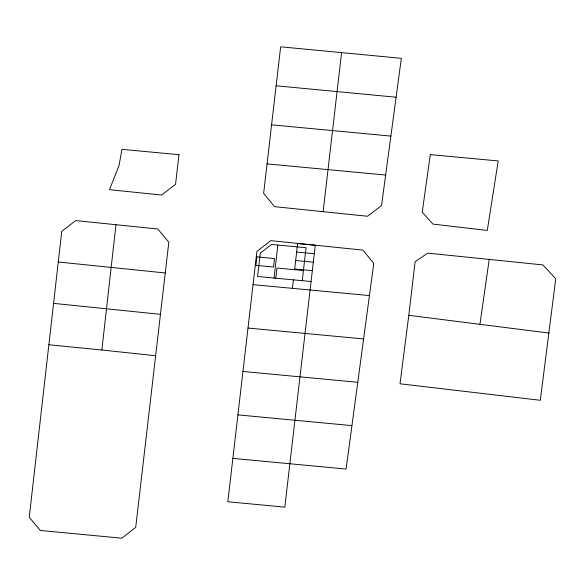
<?xml version="1.0" encoding="UTF-8"?>
<svg xmlns="http://www.w3.org/2000/svg" width="585" height="585" viewBox="0 0 585 585"><rect width="100%" height="100%" fill="white"/><g stroke="black" fill="none" stroke-linecap="round" stroke-linejoin="round"><path stroke-width="0.88" d="M48.884 344.755L101.856 350.013L115.976 224.713L157.804 229.006L168.824 242.234L135.72 527.37L121.841 538.2L40.358 530.463L29.25 517.286L61.761 231.382L75.655 220.582L115.976 224.713M276.113 85.783L280.654 46.8L401.332 58.325L381.537 205.576L367.519 216.253L274.65 206.666L263.63 193.445L276.113 85.783L396.118 97.227M312.31 270.672L294.679 269.012L297.633 243.557L315.264 245.21L270.804 240.632L256.895 251.404L227.828 501.754L284.822 507.151L315.293 245.217L362.861 250.095L373.771 263.418L346.086 469.053L232.874 458.377M274.029 278.036L277.853 245.056M275.791 278.204L276.976 268.025L303.425 270.504M292.434 288.346L293.421 279.864M302.24 280.69L306.072 247.704L271.491 244.457L260.259 253.151L257.546 276.493L311.052 281.517M323.132 211.69L341.611 52.445M408.798 315.315L415.116 261.692L427.715 253.13L542.887 264.917L555.75 278.731L540.306 400.279L400.008 383.789L408.798 315.315L548.979 333.055M479.912 324.521L489.243 259.214M271.601 124.832L390.882 136.093M385.654 175.039L267.067 163.895M296.646 252.04L314.284 253.7M295.659 260.53L313.297 262.182M253.02 284.646L369.442 295.571M247.989 328.053L363.599 338.934M242.958 371.46L357.757 382.297M237.934 414.875L351.921 425.617M58.273 261.992L165.248 272.968M53.571 303.359L160.465 314.342M101.856 350.013L155.647 355.738M178.973 154.689L175.559 184.268L161.65 195.039L109.483 189.679L118.996 165.687L121.972 149.336L178.973 154.689M256.866 256.881L255.886 265.371L273.517 267.023L274.504 258.541L256.866 256.881M430.297 154.63L422.231 212.165L432.944 224.106L487.283 230.431L498.201 160.934L430.297 154.63"/></g></svg>
